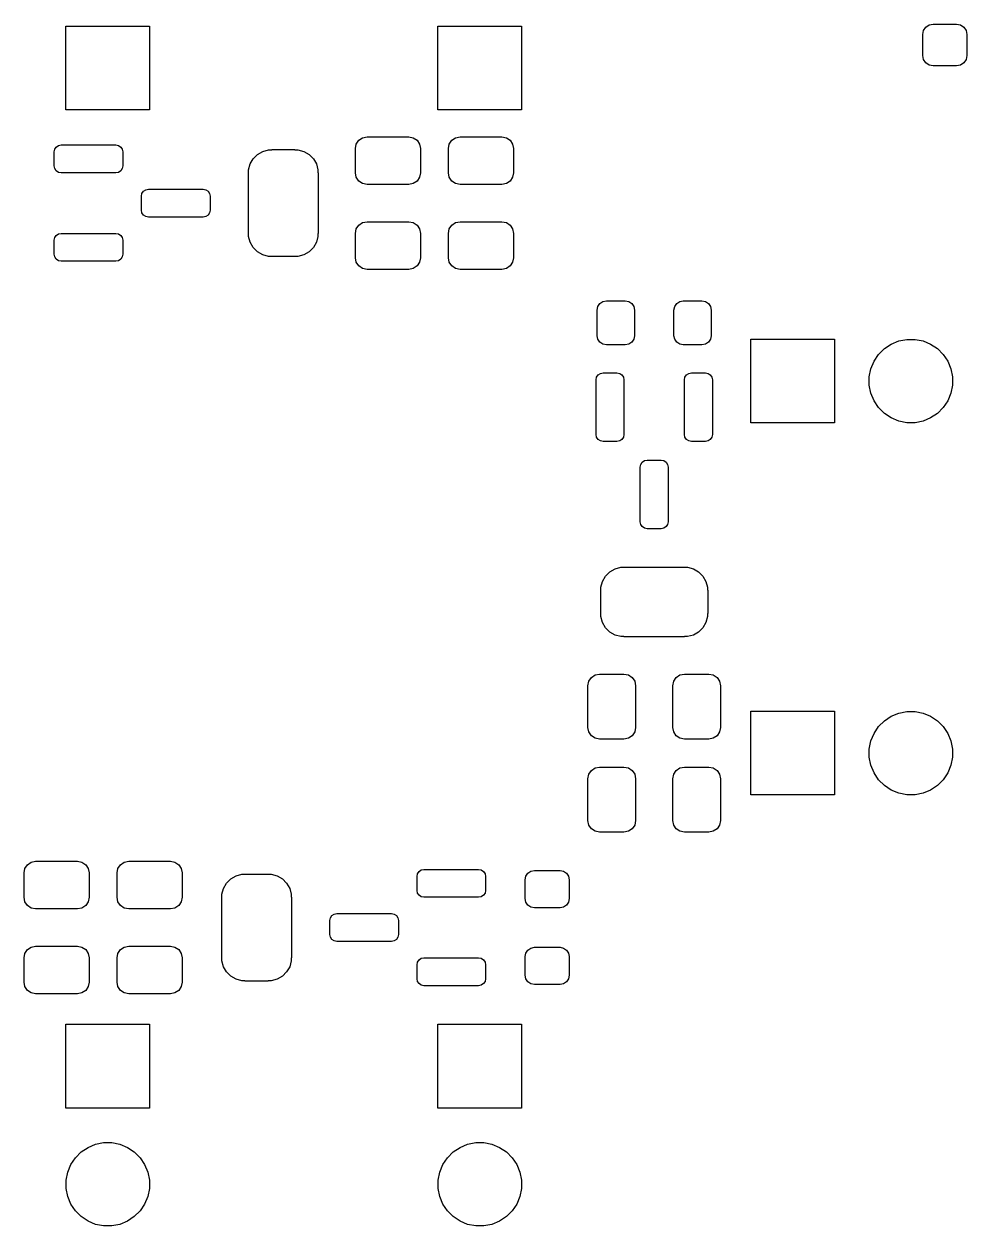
# Model space of a CAD drawing. Extents: x 46 to 204, y -96 to -38.
# Drawn here: x 161.2 to 181.47, y -91.17 to -65.33 of the extents above; entities that cross this region are included whole.
import ezdxf

# ---------------------------------------------------------------- set-up
doc = ezdxf.new("R2010")
doc.units = 0
doc.layers.add('BLACK', color=7, linetype='CONTINUOUS')

msp = doc.modelspace()

# ---------------------------------------------------------------- linework, layer by layer
at = {"layer": 'BLACK', "linetype": 'CONTINUOUS'}
for p, q in [((162.09999, -67.17007), (162.09999, -65.37007)), ((162.09999, -65.37007), (163.89999, -65.37007)), ((163.89999, -65.37007), (163.89999, -67.17007)), ((170.09999, -67.17007), (170.09999, -65.37007)), ((170.09999, -65.37007), (171.89999, -65.37007)), ((171.89999, -65.37007), (171.89999, -67.17007)), ((180.590891, -65.390971), (180.663886, -65.342197)), ((180.663886, -65.342197), (180.74999, -65.32507)), ((180.74999, -65.32507), (181.24999, -65.32507)), ((181.24999, -65.32507), (181.336094, -65.342197)), ((181.336094, -65.342197), (181.409089, -65.390971)), ((180.52499, -65.55007), (180.542117, -65.463966)), ((180.52499, -66.00007), (180.52499, -65.55007)), ((180.542117, -65.463966), (180.590891, -65.390971)), ((181.409089, -65.390971), (181.457863, -65.463966)), ((181.457863, -65.463966), (181.47499, -65.55007)), ((181.47499, -65.55007), (181.47499, -66.00007)), ((180.542117, -66.086174), (180.52499, -66.00007)), ((180.590891, -66.159169), (180.542117, -66.086174)), ((181.457863, -66.086174), (181.409089, -66.159169)), ((181.47499, -66.00007), (181.457863, -66.086174)), ((180.663886, -66.207943), (180.590891, -66.159169)), ((180.74999, -66.22507), (180.663886, -66.207943)), ((181.24999, -66.22507), (180.74999, -66.22507)), ((181.336094, -66.207943), (181.24999, -66.22507)), ((181.409089, -66.159169), (181.336094, -66.207943)), ((163.89999, -67.17007), (162.09999, -67.17007)), ((171.89999, -67.17007), (170.09999, -67.17007)), ((161.893924, -67.969004), (161.942587, -67.936488)), ((161.942587, -67.936488), (161.99999, -67.92507)), ((161.99999, -67.92507), (163.17499, -67.92507)), ((163.17499, -67.92507), (163.232393, -67.936488)), ((163.232393, -67.936488), (163.281056, -67.969004)), ((168.32499, -68.00007), (168.34402, -67.904399)), ((168.34402, -67.904399), (168.398213, -67.823293)), ((168.398213, -67.823293), (168.479319, -67.7691)), ((168.479319, -67.7691), (168.57499, -67.75007)), ((168.57499, -67.75007), (169.47499, -67.75007)), ((169.47499, -67.75007), (169.570661, -67.7691)), ((169.570661, -67.7691), (169.651767, -67.823293)), ((169.651767, -67.823293), (169.70596, -67.904399)), ((169.70596, -67.904399), (169.72499, -68.00007)), ((170.32499, -68.00007), (170.34402, -67.904399)), ((170.34402, -67.904399), (170.398213, -67.823293)), ((170.398213, -67.823293), (170.479319, -67.7691)), ((170.479319, -67.7691), (170.57499, -67.75007)), ((170.57499, -67.75007), (171.47499, -67.75007)), ((171.47499, -67.75007), (171.570661, -67.7691)), ((171.570661, -67.7691), (171.651767, -67.823293)), ((171.651767, -67.823293), (171.70596, -67.904399)), ((171.70596, -67.904399), (171.72499, -68.00007)), ((161.84999, -68.07507), (161.861408, -68.017667)), ((161.84999, -68.37507), (161.84999, -68.07507)), ((161.861408, -68.017667), (161.893924, -67.969004)), ((163.281056, -67.969004), (163.313572, -68.017667)), ((163.313572, -68.017667), (163.32499, -68.07507)), ((163.32499, -68.07507), (163.32499, -68.37507)), ((166.128313, -68.220689), (166.220609, -68.128393)), ((166.220609, -68.128393), (166.333648, -68.06313)), ((166.333648, -68.06313), (166.459727, -68.029348)), ((166.459727, -68.029348), (166.52499, -68.029348)), ((166.52499, -68.029348), (166.52499, -68.02507)), ((166.52499, -68.02507), (167.02499, -68.02507)), ((167.02499, -68.02507), (167.02499, -68.029348)), ((167.02499, -68.029348), (167.090253, -68.029348)), ((167.090253, -68.029348), (167.216332, -68.06313)), ((167.216332, -68.06313), (167.329371, -68.128393)), ((167.329371, -68.128393), (167.421667, -68.220689)), ((168.32499, -68.52507), (168.32499, -68.00007)), ((169.72499, -68.00007), (169.72499, -68.52507)), ((170.32499, -68.52507), (170.32499, -68.00007)), ((171.72499, -68.00007), (171.72499, -68.52507)), ((161.861408, -68.432473), (161.84999, -68.37507)), ((161.893924, -68.481136), (161.861408, -68.432473)), ((163.313572, -68.432473), (163.281056, -68.481136)), ((163.32499, -68.37507), (163.313572, -68.432473)), ((166.029268, -68.459807), (166.06305, -68.333728)), ((166.029268, -68.52507), (166.029268, -68.459807)), ((166.06305, -68.333728), (166.128313, -68.220689)), ((167.421667, -68.220689), (167.48693, -68.333728)), ((167.48693, -68.333728), (167.520712, -68.459807)), ((167.520712, -68.459807), (167.520712, -68.52507)), ((161.942587, -68.513652), (161.893924, -68.481136)), ((161.99999, -68.52507), (161.942587, -68.513652)), ((163.17499, -68.52507), (161.99999, -68.52507)), ((163.232393, -68.513652), (163.17499, -68.52507)), ((163.281056, -68.481136), (163.232393, -68.513652)), ((166.02499, -69.02507), (166.02499, -68.52507)), ((166.02499, -68.52507), (166.029268, -68.52507)), ((167.520712, -68.52507), (167.52499, -68.52507)), ((167.52499, -68.52507), (167.52499, -69.02507)), ((168.34402, -68.620741), (168.32499, -68.52507)), ((168.398213, -68.701847), (168.34402, -68.620741)), ((168.479319, -68.75604), (168.398213, -68.701847)), ((169.651767, -68.701847), (169.570661, -68.75604)), ((169.70596, -68.620741), (169.651767, -68.701847)), ((169.72499, -68.52507), (169.70596, -68.620741)), ((170.34402, -68.620741), (170.32499, -68.52507)), ((170.398213, -68.701847), (170.34402, -68.620741)), ((170.479319, -68.75604), (170.398213, -68.701847)), ((171.651767, -68.701847), (171.570661, -68.75604)), ((171.70596, -68.620741), (171.651767, -68.701847)), ((171.72499, -68.52507), (171.70596, -68.620741)), ((163.72499, -69.02507), (163.736408, -68.967667)), ((163.736408, -68.967667), (163.768924, -68.919004)), ((163.768924, -68.919004), (163.817587, -68.886488)), ((163.817587, -68.886488), (163.87499, -68.87507)), ((163.87499, -68.87507), (165.04999, -68.87507)), ((165.04999, -68.87507), (165.107393, -68.886488)), ((165.107393, -68.886488), (165.156056, -68.919004)), ((165.156056, -68.919004), (165.188572, -68.967667)), ((165.188572, -68.967667), (165.19999, -69.02507)), ((168.57499, -68.77507), (168.479319, -68.75604)), ((169.47499, -68.77507), (168.57499, -68.77507)), ((169.570661, -68.75604), (169.47499, -68.77507)), ((170.57499, -68.77507), (170.479319, -68.75604)), ((171.47499, -68.77507), (170.57499, -68.77507)), ((171.570661, -68.75604), (171.47499, -68.77507)), ((163.72499, -69.32507), (163.72499, -69.02507)), ((165.19999, -69.02507), (165.19999, -69.32507)), ((166.02499, -69.32507), (166.02499, -69.02507)), ((167.52499, -69.02507), (167.52499, -69.32507)), ((163.736408, -69.382473), (163.72499, -69.32507)), ((163.768924, -69.431136), (163.736408, -69.382473)), ((163.817587, -69.463652), (163.768924, -69.431136)), ((163.87499, -69.47507), (163.817587, -69.463652)), ((165.04999, -69.47507), (163.87499, -69.47507)), ((165.107393, -69.463652), (165.04999, -69.47507)), ((165.156056, -69.431136), (165.107393, -69.463652)), ((165.188572, -69.382473), (165.156056, -69.431136)), ((165.19999, -69.32507), (165.188572, -69.382473)), ((166.02499, -69.82507), (166.02499, -69.32507)), ((167.52499, -69.32507), (167.52499, -69.82507)), ((168.32499, -69.82507), (168.34402, -69.729399)), ((168.34402, -69.729399), (168.398213, -69.648293)), ((168.398213, -69.648293), (168.479319, -69.5941)), ((168.479319, -69.5941), (168.57499, -69.57507)), ((168.57499, -69.57507), (169.47499, -69.57507)), ((169.47499, -69.57507), (169.570661, -69.5941)), ((169.570661, -69.5941), (169.651767, -69.648293)), ((169.651767, -69.648293), (169.70596, -69.729399)), ((169.70596, -69.729399), (169.72499, -69.82507)), ((170.32499, -69.82507), (170.34402, -69.729399)), ((170.34402, -69.729399), (170.398213, -69.648293)), ((170.398213, -69.648293), (170.479319, -69.5941)), ((170.479319, -69.5941), (170.57499, -69.57507)), ((170.57499, -69.57507), (171.47499, -69.57507)), ((171.47499, -69.57507), (171.570661, -69.5941)), ((171.570661, -69.5941), (171.651767, -69.648293)), ((171.651767, -69.648293), (171.70596, -69.729399)), ((171.70596, -69.729399), (171.72499, -69.82507)), ((161.84999, -69.97507), (161.861408, -69.917667)), ((161.84999, -70.27507), (161.84999, -69.97507)), ((161.861408, -69.917667), (161.893924, -69.869004)), ((161.893924, -69.869004), (161.942587, -69.836488)), ((161.942587, -69.836488), (161.99999, -69.82507)), ((161.99999, -69.82507), (163.17499, -69.82507)), ((163.17499, -69.82507), (163.232393, -69.836488)), ((163.232393, -69.836488), (163.281056, -69.869004)), ((163.281056, -69.869004), (163.313572, -69.917667)), ((163.313572, -69.917667), (163.32499, -69.97507)), ((163.32499, -69.97507), (163.32499, -70.27507)), ((166.029268, -69.82507), (166.02499, -69.82507)), ((166.029268, -69.890333), (166.029268, -69.82507)), ((166.06305, -70.016412), (166.029268, -69.890333)), ((166.128313, -70.129451), (166.06305, -70.016412)), ((167.48693, -70.016412), (167.421667, -70.129451)), ((167.520712, -69.890333), (167.48693, -70.016412)), ((167.52499, -69.82507), (167.520712, -69.82507)), ((167.520712, -69.82507), (167.520712, -69.890333)), ((168.32499, -70.35007), (168.32499, -69.82507)), ((169.72499, -69.82507), (169.72499, -70.35007)), ((170.32499, -70.35007), (170.32499, -69.82507)), ((171.72499, -69.82507), (171.72499, -70.35007)), ((161.861408, -70.332473), (161.84999, -70.27507)), ((163.32499, -70.27507), (163.313572, -70.332473)), ((166.220609, -70.221747), (166.128313, -70.129451)), ((166.333648, -70.28701), (166.220609, -70.221747)), ((167.329371, -70.221747), (167.216332, -70.28701)), ((167.421667, -70.129451), (167.329371, -70.221747)), ((161.893924, -70.381136), (161.861408, -70.332473)), ((161.942587, -70.413652), (161.893924, -70.381136)), ((161.99999, -70.42507), (161.942587, -70.413652)), ((163.17499, -70.42507), (161.99999, -70.42507)), ((163.232393, -70.413652), (163.17499, -70.42507)), ((163.281056, -70.381136), (163.232393, -70.413652)), ((163.313572, -70.332473), (163.281056, -70.381136)), ((166.459727, -70.320792), (166.333648, -70.28701)), ((166.52499, -70.320792), (166.459727, -70.320792)), ((166.52499, -70.32507), (166.52499, -70.320792)), ((167.02499, -70.32507), (166.52499, -70.32507)), ((167.090253, -70.320792), (167.02499, -70.320792)), ((167.02499, -70.320792), (167.02499, -70.32507)), ((167.216332, -70.28701), (167.090253, -70.320792)), ((168.34402, -70.445741), (168.32499, -70.35007)), ((168.398213, -70.526847), (168.34402, -70.445741)), ((168.479319, -70.58104), (168.398213, -70.526847)), ((169.651767, -70.526847), (169.570661, -70.58104)), ((169.70596, -70.445741), (169.651767, -70.526847)), ((169.72499, -70.35007), (169.70596, -70.445741)), ((170.34402, -70.445741), (170.32499, -70.35007)), ((170.398213, -70.526847), (170.34402, -70.445741)), ((170.479319, -70.58104), (170.398213, -70.526847)), ((171.651767, -70.526847), (171.570661, -70.58104)), ((171.70596, -70.445741), (171.651767, -70.526847)), ((171.72499, -70.35007), (171.70596, -70.445741)), ((168.57499, -70.60007), (168.479319, -70.58104)), ((169.47499, -70.60007), (168.57499, -70.60007)), ((169.570661, -70.58104), (169.47499, -70.60007)), ((170.57499, -70.60007), (170.479319, -70.58104)), ((171.47499, -70.60007), (170.57499, -70.60007)), ((171.570661, -70.58104), (171.47499, -70.60007)), ((173.583569, -71.333649), (173.648453, -71.290294)), ((173.648453, -71.290294), (173.72499, -71.27507)), ((173.72499, -71.27507), (174.12499, -71.27507)), ((174.12499, -71.27507), (174.201527, -71.290294)), ((174.201527, -71.290294), (174.266411, -71.333649)), ((175.233569, -71.333649), (175.298453, -71.290294)), ((175.298453, -71.290294), (175.37499, -71.27507)), ((175.37499, -71.27507), (175.77499, -71.27507)), ((175.77499, -71.27507), (175.851527, -71.290294)), ((175.851527, -71.290294), (175.916411, -71.333649)), ((173.52499, -71.47507), (173.540214, -71.398533)), ((173.52499, -72.02507), (173.52499, -71.47507)), ((173.540214, -71.398533), (173.583569, -71.333649)), ((174.266411, -71.333649), (174.309766, -71.398533)), ((174.309766, -71.398533), (174.32499, -71.47507)), ((174.32499, -71.47507), (174.32499, -72.02507)), ((175.17499, -71.47507), (175.190214, -71.398533)), ((175.17499, -72.02507), (175.17499, -71.47507)), ((175.190214, -71.398533), (175.233569, -71.333649)), ((175.916411, -71.333649), (175.959766, -71.398533)), ((175.959766, -71.398533), (175.97499, -71.47507)), ((175.97499, -71.47507), (175.97499, -72.02507)), ((173.540214, -72.101607), (173.52499, -72.02507)), ((174.32499, -72.02507), (174.309766, -72.101607)), ((175.190214, -72.101607), (175.17499, -72.02507)), ((175.97499, -72.02507), (175.959766, -72.101607)), ((173.583569, -72.166491), (173.540214, -72.101607)), ((173.648453, -72.209846), (173.583569, -72.166491)), ((173.72499, -72.22507), (173.648453, -72.209846)), ((174.12499, -72.22507), (173.72499, -72.22507)), ((174.201527, -72.209846), (174.12499, -72.22507)), ((174.266411, -72.166491), (174.201527, -72.209846)), ((174.309766, -72.101607), (174.266411, -72.166491)), ((175.233569, -72.166491), (175.190214, -72.101607)), ((175.298453, -72.209846), (175.233569, -72.166491)), ((175.37499, -72.22507), (175.298453, -72.209846)), ((175.77499, -72.22507), (175.37499, -72.22507)), ((175.851527, -72.209846), (175.77499, -72.22507)), ((175.916411, -72.166491), (175.851527, -72.209846)), ((175.959766, -72.101607), (175.916411, -72.166491)), ((176.82999, -73.90007), (176.82999, -72.10007)), ((176.82999, -72.10007), (178.62999, -72.10007)), ((178.62999, -72.10007), (178.62999, -73.90007)), ((179.574281, -72.429116), (179.699036, -72.304361)), ((179.699036, -72.304361), (179.845733, -72.206341)), ((179.845733, -72.206341), (180.008734, -72.138824)), ((180.008734, -72.138824), (180.181775, -72.104404)), ((180.181775, -72.104404), (180.358205, -72.104404)), ((180.358205, -72.104404), (180.531246, -72.138824)), ((180.531246, -72.138824), (180.694247, -72.206341)), ((180.694247, -72.206341), (180.840944, -72.304361)), ((180.840944, -72.304361), (180.965699, -72.429116)), ((179.408744, -72.738814), (179.476261, -72.575813)), ((179.476261, -72.575813), (179.574281, -72.429116)), ((180.965699, -72.429116), (181.063719, -72.575813)), ((181.063719, -72.575813), (181.131236, -72.738814)), ((173.511408, -72.917667), (173.543924, -72.869004)), ((173.543924, -72.869004), (173.592587, -72.836488)), ((173.592587, -72.836488), (173.64999, -72.82507)), ((173.64999, -72.82507), (173.94999, -72.82507)), ((173.94999, -72.82507), (174.007393, -72.836488)), ((174.007393, -72.836488), (174.056056, -72.869004)), ((174.056056, -72.869004), (174.088572, -72.917667)), ((175.411408, -72.917667), (175.443924, -72.869004)), ((175.443924, -72.869004), (175.492587, -72.836488)), ((175.492587, -72.836488), (175.54999, -72.82507)), ((175.54999, -72.82507), (175.84999, -72.82507)), ((175.84999, -72.82507), (175.907393, -72.836488)), ((175.907393, -72.836488), (175.956056, -72.869004)), ((175.956056, -72.869004), (175.988572, -72.917667)), ((179.374324, -72.911855), (179.408744, -72.738814)), ((181.131236, -72.738814), (181.165656, -72.911855)), ((173.49999, -72.97507), (173.511408, -72.917667)), ((173.49999, -74.15007), (173.49999, -72.97507)), ((174.088572, -72.917667), (174.09999, -72.97507)), ((174.09999, -72.97507), (174.09999, -74.15007)), ((175.39999, -72.97507), (175.411408, -72.917667)), ((175.39999, -74.15007), (175.39999, -72.97507)), ((175.988572, -72.917667), (175.99999, -72.97507)), ((175.99999, -72.97507), (175.99999, -74.15007)), ((179.374324, -73.088285), (179.374324, -72.911855)), ((179.408744, -73.261326), (179.374324, -73.088285)), ((181.165656, -73.088285), (181.131236, -73.261326)), ((181.165656, -72.911855), (181.165656, -73.088285)), ((179.476261, -73.424327), (179.408744, -73.261326)), ((181.131236, -73.261326), (181.063719, -73.424327)), ((179.574281, -73.571024), (179.476261, -73.424327)), ((179.699036, -73.695779), (179.574281, -73.571024)), ((180.965699, -73.571024), (180.840944, -73.695779)), ((181.063719, -73.424327), (180.965699, -73.571024)), ((178.62999, -73.90007), (176.82999, -73.90007)), ((179.845733, -73.793799), (179.699036, -73.695779)), ((180.008734, -73.861316), (179.845733, -73.793799)), ((180.181775, -73.895736), (180.008734, -73.861316)), ((180.358205, -73.895736), (180.181775, -73.895736)), ((180.531246, -73.861316), (180.358205, -73.895736)), ((180.694247, -73.793799), (180.531246, -73.861316)), ((180.840944, -73.695779), (180.694247, -73.793799)), ((173.511408, -74.207473), (173.49999, -74.15007)), ((174.09999, -74.15007), (174.088572, -74.207473)), ((175.411408, -74.207473), (175.39999, -74.15007)), ((175.99999, -74.15007), (175.988572, -74.207473)), ((173.543924, -74.256136), (173.511408, -74.207473)), ((173.592587, -74.288652), (173.543924, -74.256136)), ((173.64999, -74.30007), (173.592587, -74.288652)), ((173.94999, -74.30007), (173.64999, -74.30007)), ((174.007393, -74.288652), (173.94999, -74.30007)), ((174.056056, -74.256136), (174.007393, -74.288652)), ((174.088572, -74.207473), (174.056056, -74.256136)), ((175.443924, -74.256136), (175.411408, -74.207473)), ((175.492587, -74.288652), (175.443924, -74.256136)), ((175.54999, -74.30007), (175.492587, -74.288652)), ((175.84999, -74.30007), (175.54999, -74.30007)), ((175.907393, -74.288652), (175.84999, -74.30007)), ((175.956056, -74.256136), (175.907393, -74.288652)), ((175.988572, -74.207473), (175.956056, -74.256136)), ((174.44999, -74.85007), (174.461408, -74.792667)), ((174.44999, -76.02507), (174.44999, -74.85007)), ((174.461408, -74.792667), (174.493924, -74.744004)), ((174.493924, -74.744004), (174.542587, -74.711488)), ((174.542587, -74.711488), (174.59999, -74.70007)), ((174.59999, -74.70007), (174.89999, -74.70007)), ((174.89999, -74.70007), (174.957393, -74.711488)), ((174.957393, -74.711488), (175.006056, -74.744004)), ((175.006056, -74.744004), (175.038572, -74.792667)), ((175.038572, -74.792667), (175.04999, -74.85007)), ((175.04999, -74.85007), (175.04999, -76.02507)), ((174.461408, -76.082473), (174.44999, -76.02507)), ((174.493924, -76.131136), (174.461408, -76.082473)), ((174.542587, -76.163652), (174.493924, -76.131136)), ((174.59999, -76.17507), (174.542587, -76.163652)), ((174.89999, -76.17507), (174.59999, -76.17507)), ((174.957393, -76.163652), (174.89999, -76.17507)), ((175.006056, -76.131136), (174.957393, -76.163652)), ((175.038572, -76.082473), (175.006056, -76.131136)), ((175.04999, -76.02507), (175.038572, -76.082473)), ((173.908648, -77.03813), (174.034727, -77.004348)), ((174.034727, -77.004348), (174.09999, -77.004348)), ((174.09999, -77.004348), (174.09999, -77.00007)), ((174.09999, -77.00007), (174.59999, -77.00007)), ((174.59999, -77.00007), (174.89999, -77.00007)), ((174.89999, -77.00007), (175.39999, -77.00007)), ((175.39999, -77.00007), (175.39999, -77.004348)), ((175.39999, -77.004348), (175.465253, -77.004348)), ((175.465253, -77.004348), (175.591332, -77.03813)), ((173.63805, -77.308728), (173.703313, -77.195689)), ((173.703313, -77.195689), (173.795609, -77.103393)), ((173.795609, -77.103393), (173.908648, -77.03813)), ((175.591332, -77.03813), (175.704371, -77.103393)), ((175.704371, -77.103393), (175.796667, -77.195689)), ((175.796667, -77.195689), (175.86193, -77.308728)), ((173.59999, -78.00007), (173.59999, -77.50007)), ((173.59999, -77.50007), (173.604268, -77.50007)), ((173.604268, -77.434807), (173.63805, -77.308728)), ((173.604268, -77.50007), (173.604268, -77.434807)), ((175.86193, -77.308728), (175.895712, -77.434807)), ((175.895712, -77.434807), (175.895712, -77.50007)), ((175.895712, -77.50007), (175.89999, -77.50007)), ((175.89999, -77.50007), (175.89999, -78.00007)), ((173.604268, -78.00007), (173.59999, -78.00007)), ((173.604268, -78.065333), (173.604268, -78.00007)), ((175.89999, -78.00007), (175.895712, -78.00007)), ((175.895712, -78.00007), (175.895712, -78.065333)), ((173.63805, -78.191412), (173.604268, -78.065333)), ((173.703313, -78.304451), (173.63805, -78.191412)), ((175.86193, -78.191412), (175.796667, -78.304451)), ((175.895712, -78.065333), (175.86193, -78.191412)), ((173.795609, -78.396747), (173.703313, -78.304451)), ((173.908648, -78.46201), (173.795609, -78.396747)), ((174.034727, -78.495792), (173.908648, -78.46201)), ((174.09999, -78.495792), (174.034727, -78.495792)), ((174.09999, -78.50007), (174.09999, -78.495792)), ((174.59999, -78.50007), (174.09999, -78.50007)), ((174.89999, -78.50007), (174.59999, -78.50007)), ((175.39999, -78.50007), (174.89999, -78.50007)), ((175.465253, -78.495792), (175.39999, -78.495792)), ((175.39999, -78.495792), (175.39999, -78.50007)), ((175.591332, -78.46201), (175.465253, -78.495792)), ((175.704371, -78.396747), (175.591332, -78.46201)), ((175.796667, -78.304451), (175.704371, -78.396747)), ((173.398213, -79.373293), (173.479319, -79.3191)), ((173.479319, -79.3191), (173.57499, -79.30007)), ((173.57499, -79.30007), (174.09999, -79.30007)), ((174.09999, -79.30007), (174.195661, -79.3191)), ((174.195661, -79.3191), (174.276767, -79.373293)), ((175.223213, -79.373293), (175.304319, -79.3191)), ((175.304319, -79.3191), (175.39999, -79.30007)), ((175.39999, -79.30007), (175.92499, -79.30007)), ((175.92499, -79.30007), (176.020661, -79.3191)), ((176.020661, -79.3191), (176.101767, -79.373293)), ((173.32499, -79.55007), (173.34402, -79.454399)), ((173.32499, -80.45007), (173.32499, -79.55007)), ((173.34402, -79.454399), (173.398213, -79.373293)), ((174.276767, -79.373293), (174.33096, -79.454399)), ((174.33096, -79.454399), (174.34999, -79.55007)), ((174.34999, -79.55007), (174.34999, -80.45007)), ((175.14999, -79.55007), (175.16902, -79.454399)), ((175.14999, -80.45007), (175.14999, -79.55007)), ((175.16902, -79.454399), (175.223213, -79.373293)), ((176.101767, -79.373293), (176.15596, -79.454399)), ((176.15596, -79.454399), (176.17499, -79.55007)), ((176.17499, -79.55007), (176.17499, -80.45007)), ((176.82999, -81.90007), (176.82999, -80.10007)), ((176.82999, -80.10007), (178.62999, -80.10007)), ((178.62999, -80.10007), (178.62999, -81.90007)), ((180.008734, -80.138824), (180.181775, -80.104404)), ((180.181775, -80.104404), (180.358205, -80.104404)), ((180.358205, -80.104404), (180.531246, -80.138824)), ((179.574281, -80.429116), (179.699036, -80.304361)), ((179.699036, -80.304361), (179.845733, -80.206341)), ((179.845733, -80.206341), (180.008734, -80.138824)), ((180.531246, -80.138824), (180.694247, -80.206341)), ((180.694247, -80.206341), (180.840944, -80.304361)), ((180.840944, -80.304361), (180.965699, -80.429116)), ((173.34402, -80.545741), (173.32499, -80.45007)), ((173.398213, -80.626847), (173.34402, -80.545741)), ((174.33096, -80.545741), (174.276767, -80.626847)), ((174.34999, -80.45007), (174.33096, -80.545741)), ((175.16902, -80.545741), (175.14999, -80.45007)), ((175.223213, -80.626847), (175.16902, -80.545741)), ((176.15596, -80.545741), (176.101767, -80.626847)), ((176.17499, -80.45007), (176.15596, -80.545741)), ((179.408744, -80.738814), (179.476261, -80.575813)), ((179.476261, -80.575813), (179.574281, -80.429116)), ((180.965699, -80.429116), (181.063719, -80.575813)), ((181.063719, -80.575813), (181.131236, -80.738814)), ((173.479319, -80.68104), (173.398213, -80.626847)), ((173.57499, -80.70007), (173.479319, -80.68104)), ((174.09999, -80.70007), (173.57499, -80.70007)), ((174.195661, -80.68104), (174.09999, -80.70007)), ((174.276767, -80.626847), (174.195661, -80.68104)), ((175.304319, -80.68104), (175.223213, -80.626847)), ((175.39999, -80.70007), (175.304319, -80.68104)), ((175.92499, -80.70007), (175.39999, -80.70007)), ((176.020661, -80.68104), (175.92499, -80.70007)), ((176.101767, -80.626847), (176.020661, -80.68104)), ((179.374324, -80.911855), (179.408744, -80.738814)), ((181.131236, -80.738814), (181.165656, -80.911855)), ((179.374324, -81.088285), (179.374324, -80.911855)), ((179.408744, -81.261326), (179.374324, -81.088285)), ((181.165656, -81.088285), (181.131236, -81.261326)), ((181.165656, -80.911855), (181.165656, -81.088285)), ((173.34402, -81.454399), (173.398213, -81.373293)), ((173.398213, -81.373293), (173.479319, -81.3191)), ((173.479319, -81.3191), (173.57499, -81.30007)), ((173.57499, -81.30007), (174.09999, -81.30007)), ((174.09999, -81.30007), (174.195661, -81.3191)), ((174.195661, -81.3191), (174.276767, -81.373293)), ((174.276767, -81.373293), (174.33096, -81.454399)), ((175.16902, -81.454399), (175.223213, -81.373293)), ((175.223213, -81.373293), (175.304319, -81.3191)), ((175.304319, -81.3191), (175.39999, -81.30007)), ((175.39999, -81.30007), (175.92499, -81.30007)), ((175.92499, -81.30007), (176.020661, -81.3191)), ((176.020661, -81.3191), (176.101767, -81.373293)), ((176.101767, -81.373293), (176.15596, -81.454399)), ((179.476261, -81.424327), (179.408744, -81.261326)), ((181.131236, -81.261326), (181.063719, -81.424327)), ((173.32499, -81.55007), (173.34402, -81.454399)), ((173.32499, -82.45007), (173.32499, -81.55007)), ((174.33096, -81.454399), (174.34999, -81.55007)), ((174.34999, -81.55007), (174.34999, -82.45007)), ((175.14999, -81.55007), (175.16902, -81.454399)), ((175.14999, -82.45007), (175.14999, -81.55007)), ((176.15596, -81.454399), (176.17499, -81.55007)), ((176.17499, -81.55007), (176.17499, -82.45007)), ((179.574281, -81.571024), (179.476261, -81.424327)), ((179.699036, -81.695779), (179.574281, -81.571024)), ((180.965699, -81.571024), (180.840944, -81.695779)), ((181.063719, -81.424327), (180.965699, -81.571024)), ((178.62999, -81.90007), (176.82999, -81.90007)), ((179.845733, -81.793799), (179.699036, -81.695779)), ((180.008734, -81.861316), (179.845733, -81.793799)), ((180.181775, -81.895736), (180.008734, -81.861316)), ((180.358205, -81.895736), (180.181775, -81.895736)), ((180.531246, -81.861316), (180.358205, -81.895736)), ((180.694247, -81.793799), (180.531246, -81.861316)), ((180.840944, -81.695779), (180.694247, -81.793799)), ((173.34402, -82.545741), (173.32499, -82.45007)), ((173.398213, -82.626847), (173.34402, -82.545741)), ((173.479319, -82.68104), (173.398213, -82.626847)), ((173.57499, -82.70007), (173.479319, -82.68104)), ((174.195661, -82.68104), (174.09999, -82.70007)), ((174.276767, -82.626847), (174.195661, -82.68104)), ((174.33096, -82.545741), (174.276767, -82.626847)), ((174.34999, -82.45007), (174.33096, -82.545741)), ((175.16902, -82.545741), (175.14999, -82.45007)), ((175.223213, -82.626847), (175.16902, -82.545741)), ((175.304319, -82.68104), (175.223213, -82.626847)), ((175.39999, -82.70007), (175.304319, -82.68104)), ((176.020661, -82.68104), (175.92499, -82.70007)), ((176.101767, -82.626847), (176.020661, -82.68104)), ((176.15596, -82.545741), (176.101767, -82.626847)), ((176.17499, -82.45007), (176.15596, -82.545741)), ((174.09999, -82.70007), (173.57499, -82.70007)), ((175.92499, -82.70007), (175.39999, -82.70007)), ((161.21902, -83.479399), (161.273213, -83.398293)), ((161.273213, -83.398293), (161.354319, -83.3441)), ((161.354319, -83.3441), (161.44999, -83.32507)), ((161.44999, -83.32507), (162.34999, -83.32507)), ((162.34999, -83.32507), (162.445661, -83.3441)), ((162.445661, -83.3441), (162.526767, -83.398293)), ((162.526767, -83.398293), (162.58096, -83.479399)), ((163.21902, -83.479399), (163.273213, -83.398293)), ((163.273213, -83.398293), (163.354319, -83.3441)), ((163.354319, -83.3441), (163.44999, -83.32507)), ((163.44999, -83.32507), (164.34999, -83.32507)), ((164.34999, -83.32507), (164.445661, -83.3441)), ((164.445661, -83.3441), (164.526767, -83.398293)), ((164.526767, -83.398293), (164.58096, -83.479399)), ((161.19999, -83.57507), (161.21902, -83.479399)), ((161.19999, -84.10007), (161.19999, -83.57507)), ((162.58096, -83.479399), (162.59999, -83.57507)), ((162.59999, -83.57507), (162.59999, -84.10007)), ((163.19999, -83.57507), (163.21902, -83.479399)), ((163.19999, -84.10007), (163.19999, -83.57507)), ((164.58096, -83.479399), (164.59999, -83.57507)), ((164.59999, -83.57507), (164.59999, -84.10007)), ((165.553313, -83.795689), (165.645609, -83.703393)), ((165.645609, -83.703393), (165.758648, -83.63813)), ((165.758648, -83.63813), (165.884727, -83.604348)), ((165.884727, -83.604348), (165.94999, -83.604348)), ((165.94999, -83.604348), (165.94999, -83.60007)), ((165.94999, -83.60007), (166.44999, -83.60007)), ((166.44999, -83.60007), (166.44999, -83.604348)), ((166.44999, -83.604348), (166.515253, -83.604348)), ((166.515253, -83.604348), (166.641332, -83.63813)), ((166.641332, -83.63813), (166.754371, -83.703393)), ((166.754371, -83.703393), (166.846667, -83.795689)), ((169.64999, -83.65007), (169.661408, -83.592667)), ((169.64999, -83.95007), (169.64999, -83.65007)), ((169.661408, -83.592667), (169.693924, -83.544004)), ((169.693924, -83.544004), (169.742587, -83.511488)), ((169.742587, -83.511488), (169.79999, -83.50007)), ((169.79999, -83.50007), (170.97499, -83.50007)), ((170.97499, -83.50007), (171.032393, -83.511488)), ((171.032393, -83.511488), (171.081056, -83.544004)), ((171.081056, -83.544004), (171.113572, -83.592667)), ((171.113572, -83.592667), (171.12499, -83.65007)), ((171.12499, -83.65007), (171.12499, -83.95007)), ((171.97499, -83.72507), (171.990214, -83.648533)), ((171.990214, -83.648533), (172.033569, -83.583649)), ((172.033569, -83.583649), (172.098453, -83.540294)), ((172.098453, -83.540294), (172.17499, -83.52507)), ((172.17499, -83.52507), (172.72499, -83.52507)), ((172.72499, -83.52507), (172.801527, -83.540294)), ((172.801527, -83.540294), (172.866411, -83.583649)), ((172.866411, -83.583649), (172.909766, -83.648533)), ((172.909766, -83.648533), (172.92499, -83.72507)), ((165.454268, -84.034807), (165.48805, -83.908728)), ((165.48805, -83.908728), (165.553313, -83.795689)), ((166.846667, -83.795689), (166.91193, -83.908728)), ((166.91193, -83.908728), (166.945712, -84.034807)), ((169.661408, -84.007473), (169.64999, -83.95007)), ((171.12499, -83.95007), (171.113572, -84.007473)), ((171.97499, -84.12507), (171.97499, -83.72507)), ((172.92499, -83.72507), (172.92499, -84.12507)), ((161.21902, -84.195741), (161.19999, -84.10007)), ((161.273213, -84.276847), (161.21902, -84.195741)), ((162.58096, -84.195741), (162.526767, -84.276847)), ((162.59999, -84.10007), (162.58096, -84.195741)), ((163.21902, -84.195741), (163.19999, -84.10007)), ((163.273213, -84.276847), (163.21902, -84.195741)), ((164.58096, -84.195741), (164.526767, -84.276847)), ((164.59999, -84.10007), (164.58096, -84.195741)), ((165.44999, -84.60007), (165.44999, -84.10007)), ((165.44999, -84.10007), (165.454268, -84.10007)), ((165.454268, -84.10007), (165.454268, -84.034807)), ((166.945712, -84.034807), (166.945712, -84.10007)), ((166.945712, -84.10007), (166.94999, -84.10007)), ((166.94999, -84.10007), (166.94999, -84.60007)), ((169.693924, -84.056136), (169.661408, -84.007473)), ((169.742587, -84.088652), (169.693924, -84.056136)), ((169.79999, -84.10007), (169.742587, -84.088652)), ((170.97499, -84.10007), (169.79999, -84.10007)), ((171.032393, -84.088652), (170.97499, -84.10007)), ((171.081056, -84.056136), (171.032393, -84.088652)), ((171.113572, -84.007473), (171.081056, -84.056136)), ((171.990214, -84.201607), (171.97499, -84.12507)), ((172.033569, -84.266491), (171.990214, -84.201607)), ((172.909766, -84.201607), (172.866411, -84.266491)), ((172.92499, -84.12507), (172.909766, -84.201607)), ((161.354319, -84.33104), (161.273213, -84.276847)), ((161.44999, -84.35007), (161.354319, -84.33104)), ((162.34999, -84.35007), (161.44999, -84.35007)), ((162.445661, -84.33104), (162.34999, -84.35007)), ((162.526767, -84.276847), (162.445661, -84.33104)), ((163.354319, -84.33104), (163.273213, -84.276847)), ((163.44999, -84.35007), (163.354319, -84.33104)), ((164.34999, -84.35007), (163.44999, -84.35007)), ((164.445661, -84.33104), (164.34999, -84.35007)), ((164.526767, -84.276847), (164.445661, -84.33104)), ((167.786408, -84.542667), (167.818924, -84.494004)), ((167.818924, -84.494004), (167.867587, -84.461488)), ((167.867587, -84.461488), (167.92499, -84.45007)), ((167.92499, -84.45007), (169.09999, -84.45007)), ((169.09999, -84.45007), (169.157393, -84.461488)), ((169.157393, -84.461488), (169.206056, -84.494004)), ((169.206056, -84.494004), (169.238572, -84.542667)), ((172.098453, -84.309846), (172.033569, -84.266491)), ((172.17499, -84.32507), (172.098453, -84.309846)), ((172.72499, -84.32507), (172.17499, -84.32507)), ((172.801527, -84.309846), (172.72499, -84.32507)), ((172.866411, -84.266491), (172.801527, -84.309846)), ((165.44999, -84.90007), (165.44999, -84.60007)), ((166.94999, -84.60007), (166.94999, -84.90007)), ((167.77499, -84.60007), (167.786408, -84.542667)), ((167.77499, -84.90007), (167.77499, -84.60007)), ((169.238572, -84.542667), (169.24999, -84.60007)), ((169.24999, -84.60007), (169.24999, -84.90007)), ((165.44999, -85.40007), (165.44999, -84.90007)), ((166.94999, -84.90007), (166.94999, -85.40007)), ((167.786408, -84.957473), (167.77499, -84.90007)), ((167.818924, -85.006136), (167.786408, -84.957473)), ((167.867587, -85.038652), (167.818924, -85.006136)), ((169.206056, -85.006136), (169.157393, -85.038652)), ((169.238572, -84.957473), (169.206056, -85.006136)), ((169.24999, -84.90007), (169.238572, -84.957473)), ((161.21902, -85.304399), (161.273213, -85.223293)), ((161.273213, -85.223293), (161.354319, -85.1691)), ((161.354319, -85.1691), (161.44999, -85.15007)), ((161.44999, -85.15007), (162.34999, -85.15007)), ((162.34999, -85.15007), (162.445661, -85.1691)), ((162.445661, -85.1691), (162.526767, -85.223293)), ((162.526767, -85.223293), (162.58096, -85.304399)), ((163.21902, -85.304399), (163.273213, -85.223293)), ((163.273213, -85.223293), (163.354319, -85.1691)), ((163.354319, -85.1691), (163.44999, -85.15007)), ((163.44999, -85.15007), (164.34999, -85.15007)), ((164.34999, -85.15007), (164.445661, -85.1691)), ((164.445661, -85.1691), (164.526767, -85.223293)), ((164.526767, -85.223293), (164.58096, -85.304399)), ((167.92499, -85.05007), (167.867587, -85.038652)), ((169.09999, -85.05007), (167.92499, -85.05007)), ((169.157393, -85.038652), (169.09999, -85.05007)), ((171.990214, -85.298533), (172.033569, -85.233649)), ((172.033569, -85.233649), (172.098453, -85.190294)), ((172.098453, -85.190294), (172.17499, -85.17507)), ((172.17499, -85.17507), (172.72499, -85.17507)), ((172.72499, -85.17507), (172.801527, -85.190294)), ((172.801527, -85.190294), (172.866411, -85.233649)), ((172.866411, -85.233649), (172.909766, -85.298533)), ((161.19999, -85.40007), (161.21902, -85.304399)), ((161.19999, -85.92507), (161.19999, -85.40007)), ((162.58096, -85.304399), (162.59999, -85.40007)), ((162.59999, -85.40007), (162.59999, -85.92507)), ((163.19999, -85.40007), (163.21902, -85.304399)), ((163.19999, -85.92507), (163.19999, -85.40007)), ((164.58096, -85.304399), (164.59999, -85.40007)), ((164.59999, -85.40007), (164.59999, -85.92507)), ((165.454268, -85.40007), (165.44999, -85.40007)), ((165.454268, -85.465333), (165.454268, -85.40007)), ((165.48805, -85.591412), (165.454268, -85.465333)), ((166.945712, -85.465333), (166.91193, -85.591412)), ((166.94999, -85.40007), (166.945712, -85.40007)), ((166.945712, -85.40007), (166.945712, -85.465333)), ((169.64999, -85.55007), (169.661408, -85.492667)), ((169.661408, -85.492667), (169.693924, -85.444004)), ((169.693924, -85.444004), (169.742587, -85.411488)), ((169.742587, -85.411488), (169.79999, -85.40007)), ((169.79999, -85.40007), (170.97499, -85.40007)), ((170.97499, -85.40007), (171.032393, -85.411488)), ((171.032393, -85.411488), (171.081056, -85.444004)), ((171.081056, -85.444004), (171.113572, -85.492667)), ((171.113572, -85.492667), (171.12499, -85.55007)), ((171.97499, -85.37507), (171.990214, -85.298533)), ((171.97499, -85.77507), (171.97499, -85.37507)), ((172.909766, -85.298533), (172.92499, -85.37507)), ((172.92499, -85.37507), (172.92499, -85.77507)), ((165.553313, -85.704451), (165.48805, -85.591412)), ((165.645609, -85.796747), (165.553313, -85.704451)), ((166.846667, -85.704451), (166.754371, -85.796747)), ((166.91193, -85.591412), (166.846667, -85.704451)), ((169.64999, -85.85007), (169.64999, -85.55007)), ((171.12499, -85.55007), (171.12499, -85.85007)), ((171.990214, -85.851607), (171.97499, -85.77507)), ((172.92499, -85.77507), (172.909766, -85.851607)), ((161.21902, -86.020741), (161.19999, -85.92507)), ((161.273213, -86.101847), (161.21902, -86.020741)), ((162.58096, -86.020741), (162.526767, -86.101847)), ((162.59999, -85.92507), (162.58096, -86.020741)), ((163.21902, -86.020741), (163.19999, -85.92507)), ((163.273213, -86.101847), (163.21902, -86.020741)), ((164.58096, -86.020741), (164.526767, -86.101847)), ((164.59999, -85.92507), (164.58096, -86.020741)), ((165.758648, -85.86201), (165.645609, -85.796747)), ((165.884727, -85.895792), (165.758648, -85.86201)), ((165.94999, -85.895792), (165.884727, -85.895792)), ((165.94999, -85.90007), (165.94999, -85.895792)), ((166.44999, -85.90007), (165.94999, -85.90007)), ((166.515253, -85.895792), (166.44999, -85.895792)), ((166.44999, -85.895792), (166.44999, -85.90007)), ((166.641332, -85.86201), (166.515253, -85.895792)), ((166.754371, -85.796747), (166.641332, -85.86201)), ((169.661408, -85.907473), (169.64999, -85.85007)), ((169.693924, -85.956136), (169.661408, -85.907473)), ((169.742587, -85.988652), (169.693924, -85.956136)), ((169.79999, -86.00007), (169.742587, -85.988652)), ((170.97499, -86.00007), (169.79999, -86.00007)), ((171.032393, -85.988652), (170.97499, -86.00007)), ((171.081056, -85.956136), (171.032393, -85.988652)), ((171.113572, -85.907473), (171.081056, -85.956136)), ((171.12499, -85.85007), (171.113572, -85.907473)), ((172.033569, -85.916491), (171.990214, -85.851607)), ((172.098453, -85.959846), (172.033569, -85.916491)), ((172.17499, -85.97507), (172.098453, -85.959846)), ((172.72499, -85.97507), (172.17499, -85.97507)), ((172.801527, -85.959846), (172.72499, -85.97507)), ((172.866411, -85.916491), (172.801527, -85.959846)), ((172.909766, -85.851607), (172.866411, -85.916491)), ((161.354319, -86.15604), (161.273213, -86.101847)), ((161.44999, -86.17507), (161.354319, -86.15604)), ((162.34999, -86.17507), (161.44999, -86.17507)), ((162.445661, -86.15604), (162.34999, -86.17507)), ((162.526767, -86.101847), (162.445661, -86.15604)), ((163.354319, -86.15604), (163.273213, -86.101847)), ((163.44999, -86.17507), (163.354319, -86.15604)), ((164.34999, -86.17507), (163.44999, -86.17507)), ((164.445661, -86.15604), (164.34999, -86.17507)), ((164.526767, -86.101847), (164.445661, -86.15604)), ((162.09999, -88.63007), (162.09999, -86.83007)), ((162.09999, -86.83007), (163.89999, -86.83007)), ((163.89999, -86.83007), (163.89999, -88.63007)), ((170.09999, -88.63007), (170.09999, -86.83007)), ((170.09999, -86.83007), (171.89999, -86.83007)), ((171.89999, -86.83007), (171.89999, -88.63007)), ((163.89999, -88.63007), (162.09999, -88.63007)), ((171.89999, -88.63007), (170.09999, -88.63007)), ((162.738734, -89.408824), (162.911775, -89.374404)), ((162.911775, -89.374404), (163.088205, -89.374404)), ((163.088205, -89.374404), (163.261246, -89.408824)), ((170.738734, -89.408824), (170.911775, -89.374404)), ((170.911775, -89.374404), (171.088205, -89.374404)), ((171.088205, -89.374404), (171.261246, -89.408824)), ((162.304281, -89.699116), (162.429036, -89.574361)), ((162.429036, -89.574361), (162.575733, -89.476341)), ((162.575733, -89.476341), (162.738734, -89.408824)), ((163.261246, -89.408824), (163.424247, -89.476341)), ((163.424247, -89.476341), (163.570944, -89.574361)), ((163.570944, -89.574361), (163.695699, -89.699116)), ((170.304281, -89.699116), (170.429036, -89.574361)), ((170.429036, -89.574361), (170.575733, -89.476341)), ((170.575733, -89.476341), (170.738734, -89.408824)), ((171.261246, -89.408824), (171.424247, -89.476341)), ((171.424247, -89.476341), (171.570944, -89.574361)), ((171.570944, -89.574361), (171.695699, -89.699116)), ((162.138744, -90.008814), (162.206261, -89.845813)), ((162.206261, -89.845813), (162.304281, -89.699116)), ((163.695699, -89.699116), (163.793719, -89.845813)), ((163.793719, -89.845813), (163.861236, -90.008814)), ((170.138744, -90.008814), (170.206261, -89.845813)), ((170.206261, -89.845813), (170.304281, -89.699116)), ((171.695699, -89.699116), (171.793719, -89.845813)), ((171.793719, -89.845813), (171.861236, -90.008814)), ((162.104324, -90.181855), (162.138744, -90.008814)), ((162.104324, -90.358285), (162.104324, -90.181855)), ((163.861236, -90.008814), (163.895656, -90.181855)), ((163.895656, -90.181855), (163.895656, -90.358285)), ((170.104324, -90.181855), (170.138744, -90.008814)), ((170.104324, -90.358285), (170.104324, -90.181855)), ((171.861236, -90.008814), (171.895656, -90.181855)), ((171.895656, -90.181855), (171.895656, -90.358285)), ((162.138744, -90.531326), (162.104324, -90.358285)), ((163.895656, -90.358285), (163.861236, -90.531326)), ((170.138744, -90.531326), (170.104324, -90.358285)), ((171.895656, -90.358285), (171.861236, -90.531326)), ((162.206261, -90.694327), (162.138744, -90.531326)), ((162.304281, -90.841024), (162.206261, -90.694327)), ((163.793719, -90.694327), (163.695699, -90.841024)), ((163.861236, -90.531326), (163.793719, -90.694327)), ((170.206261, -90.694327), (170.138744, -90.531326)), ((170.304281, -90.841024), (170.206261, -90.694327)), ((171.793719, -90.694327), (171.695699, -90.841024)), ((171.861236, -90.531326), (171.793719, -90.694327)), ((162.429036, -90.965779), (162.304281, -90.841024)), ((163.695699, -90.841024), (163.570944, -90.965779)), ((170.429036, -90.965779), (170.304281, -90.841024)), ((171.695699, -90.841024), (171.570944, -90.965779)), ((162.575733, -91.063799), (162.429036, -90.965779)), ((162.738734, -91.131316), (162.575733, -91.063799)), ((162.911775, -91.165736), (162.738734, -91.131316)), ((163.088205, -91.165736), (162.911775, -91.165736)), ((163.261246, -91.131316), (163.088205, -91.165736)), ((163.424247, -91.063799), (163.261246, -91.131316)), ((163.570944, -90.965779), (163.424247, -91.063799)), ((170.575733, -91.063799), (170.429036, -90.965779)), ((170.738734, -91.131316), (170.575733, -91.063799)), ((170.911775, -91.165736), (170.738734, -91.131316)), ((171.088205, -91.165736), (170.911775, -91.165736)), ((171.261246, -91.131316), (171.088205, -91.165736)), ((171.424247, -91.063799), (171.261246, -91.131316)), ((171.570944, -90.965779), (171.424247, -91.063799))]:
    msp.add_line(p, q, dxfattribs=at)

doc.saveas('drawing.dxf')
